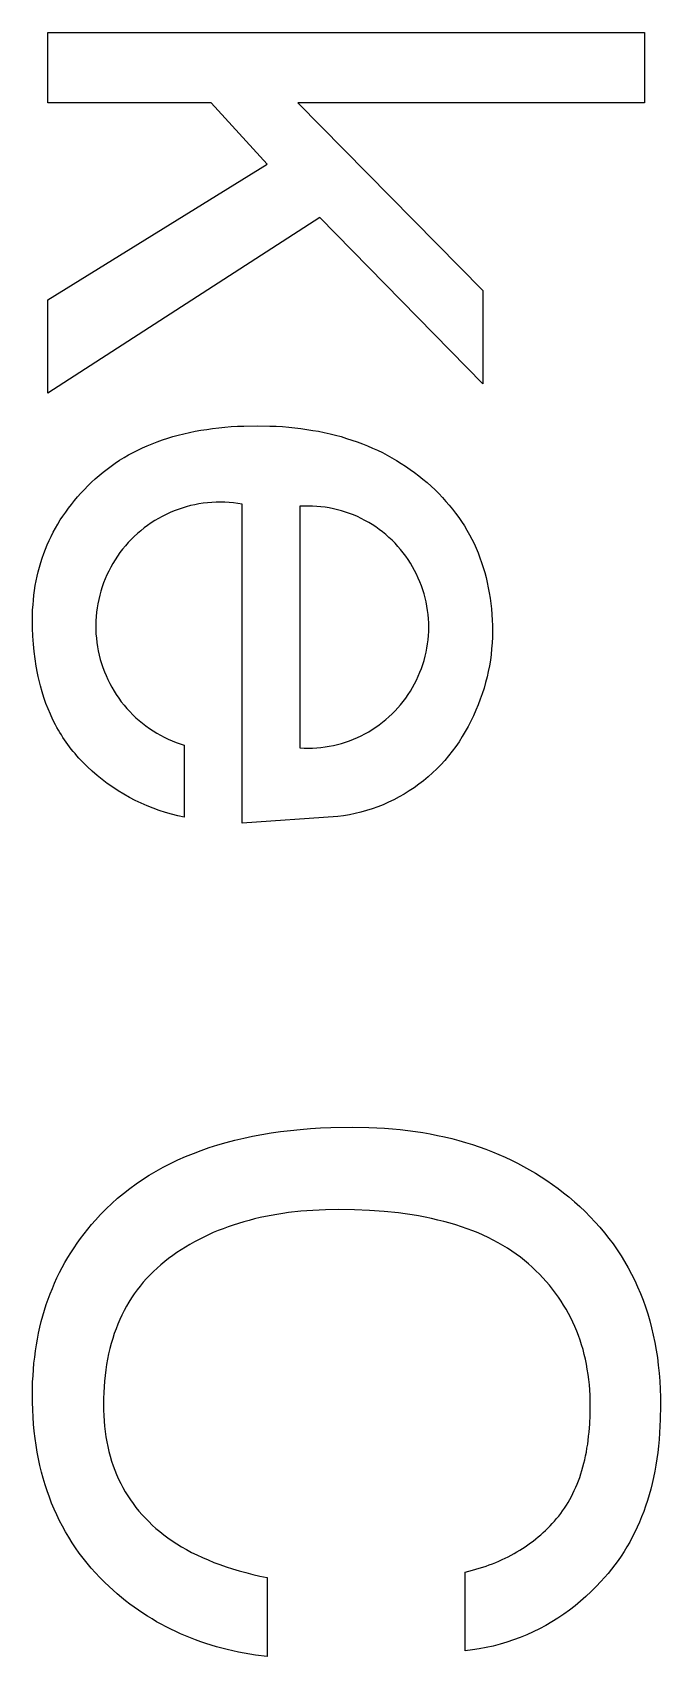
# Model space of a CAD drawing. Extents: x 0 to 323, y 0 to 407.
# Drawn here: x 13.02 to 18.29, y 23.49 to 37.09 of the extents above; entities that cross this region are included whole.
import ezdxf

# ---------------------------------------------------------------- set-up
doc = ezdxf.new("R2010")
doc.units = 0
doc.layers.add('TEXT_LOGO', color=4, linetype='CONTINUOUS')

msp = doc.modelspace()

# ---------------------------------------------------------------- linework, layer by layer
at = {"layer": 'TEXT_LOGO'}
for p, q in [((13.152, 36.503), (13.152, 37.092)), ((13.152, 37.092), (18.152, 37.092)), ((18.152, 37.092), (18.152, 36.503)), ((14.52, 36.503), (13.152, 36.503)), ((14.99, 35.989), (14.52, 36.503)), ((18.152, 36.503), (15.248, 36.503)), ((15.248, 36.503), (16.797, 34.93)), ((13.152, 34.852), (14.99, 35.989)), ((15.432, 35.543), (13.152, 34.069)), ((16.797, 34.148), (15.432, 35.543)), ((13.152, 34.069), (13.152, 34.852)), ((16.797, 34.93), (16.797, 34.148)), ((14.291, 33.731), (14.338, 33.741)), ((14.338, 33.741), (14.386, 33.751)), ((14.386, 33.751), (14.434, 33.76)), ((14.434, 33.76), (14.483, 33.767)), ((14.483, 33.767), (14.533, 33.774)), ((14.533, 33.774), (14.584, 33.78)), ((14.584, 33.78), (14.636, 33.786)), ((14.636, 33.786), (14.688, 33.79)), ((14.688, 33.79), (14.741, 33.793)), ((14.741, 33.793), (14.795, 33.795)), ((14.795, 33.795), (14.905, 33.797)), ((14.905, 33.797), (15.013, 33.795)), ((15.013, 33.795), (15.066, 33.793)), ((15.066, 33.793), (15.119, 33.79)), ((15.119, 33.79), (15.171, 33.785)), ((15.171, 33.785), (15.222, 33.78)), ((15.222, 33.78), (15.273, 33.774)), ((15.273, 33.774), (15.323, 33.767)), ((15.323, 33.767), (15.372, 33.759)), ((15.372, 33.759), (15.421, 33.751)), ((15.421, 33.751), (15.469, 33.741)), ((15.469, 33.741), (15.517, 33.73)), ((13.905, 33.593), (13.945, 33.612)), ((13.945, 33.612), (13.985, 33.63)), ((13.985, 33.63), (14.027, 33.647)), ((14.027, 33.647), (14.069, 33.664)), ((14.069, 33.664), (14.112, 33.679)), ((14.112, 33.679), (14.156, 33.693)), ((14.156, 33.693), (14.2, 33.707)), ((14.2, 33.707), (14.245, 33.719)), ((14.245, 33.719), (14.291, 33.731)), ((15.517, 33.73), (15.564, 33.718)), ((15.564, 33.718), (15.61, 33.706)), ((15.61, 33.706), (15.655, 33.692)), ((15.655, 33.692), (15.7, 33.678)), ((15.7, 33.678), (15.744, 33.663)), ((15.744, 33.663), (15.788, 33.646)), ((15.788, 33.646), (15.831, 33.629)), ((15.831, 33.629), (15.873, 33.611)), ((15.873, 33.611), (15.915, 33.592)), ((13.682, 33.46), (13.717, 33.485)), ((13.717, 33.485), (13.753, 33.508)), ((13.753, 33.508), (13.79, 33.531)), ((13.79, 33.531), (13.827, 33.553)), ((13.827, 33.553), (13.866, 33.573)), ((13.866, 33.573), (13.905, 33.593)), ((15.915, 33.592), (15.956, 33.572)), ((15.956, 33.572), (15.996, 33.551)), ((15.996, 33.551), (16.036, 33.529)), ((16.036, 33.529), (16.075, 33.506)), ((16.075, 33.506), (16.114, 33.482)), ((16.114, 33.482), (16.151, 33.458)), ((13.518, 33.324), (13.549, 33.353)), ((13.549, 33.353), (13.581, 33.381)), ((13.581, 33.381), (13.614, 33.409)), ((13.614, 33.409), (13.648, 33.435)), ((13.648, 33.435), (13.682, 33.46)), ((16.151, 33.458), (16.189, 33.432)), ((16.189, 33.432), (16.225, 33.406)), ((16.225, 33.406), (16.261, 33.378)), ((16.261, 33.378), (16.296, 33.35)), ((16.296, 33.35), (16.331, 33.321)), ((13.375, 33.171), (13.401, 33.202)), ((13.401, 33.202), (13.429, 33.233)), ((13.429, 33.233), (13.458, 33.264)), ((13.458, 33.264), (13.487, 33.294)), ((13.487, 33.294), (13.518, 33.324)), ((16.331, 33.321), (16.364, 33.29)), ((16.364, 33.29), (16.397, 33.26)), ((16.397, 33.26), (16.429, 33.229)), ((16.429, 33.229), (16.459, 33.197)), ((16.459, 33.197), (16.489, 33.164)), ((13.278, 33.041), (13.301, 33.074)), ((13.301, 33.074), (13.325, 33.107)), ((13.325, 33.107), (13.349, 33.139)), ((13.349, 33.139), (13.375, 33.171)), ((14.176, 33.07), (14.143, 33.055)), ((14.209, 33.084), (14.176, 33.07)), ((14.243, 33.097), (14.209, 33.084)), ((14.278, 33.108), (14.243, 33.097)), ((14.312, 33.118), (14.278, 33.108)), ((14.347, 33.128), (14.312, 33.118)), ((14.383, 33.136), (14.347, 33.128)), ((14.418, 33.142), (14.383, 33.136)), ((14.454, 33.148), (14.418, 33.142)), ((14.49, 33.152), (14.454, 33.148)), ((14.526, 33.155), (14.49, 33.152)), ((14.562, 33.157), (14.526, 33.155)), ((14.599, 33.157), (14.562, 33.157)), ((14.635, 33.156), (14.599, 33.157)), ((14.671, 33.154), (14.635, 33.156)), ((14.707, 33.151), (14.671, 33.154)), ((14.743, 33.146), (14.707, 33.151)), ((14.779, 33.14), (14.743, 33.146)), ((14.779, 30.468), (14.779, 33.14)), ((15.301, 33.125), (15.265, 33.123)), ((15.265, 33.123), (15.265, 31.098)), ((15.336, 33.125), (15.301, 33.125)), ((15.371, 33.124), (15.336, 33.125)), ((15.406, 33.122), (15.371, 33.124)), ((15.441, 33.119), (15.406, 33.122)), ((15.476, 33.115), (15.441, 33.119)), ((15.511, 33.109), (15.476, 33.115)), ((15.546, 33.102), (15.511, 33.109)), ((15.58, 33.094), (15.546, 33.102)), ((15.614, 33.084), (15.58, 33.094)), ((15.648, 33.074), (15.614, 33.084)), ((15.681, 33.062), (15.648, 33.074)), ((15.714, 33.05), (15.681, 33.062)), ((16.489, 33.164), (16.517, 33.132)), ((16.517, 33.132), (16.544, 33.098)), ((16.544, 33.098), (16.57, 33.064)), ((16.57, 33.064), (16.596, 33.029)), ((13.197, 32.905), (13.216, 32.94)), ((13.216, 32.94), (13.236, 32.974)), ((13.236, 32.974), (13.256, 33.008)), ((13.256, 33.008), (13.278, 33.041)), ((13.958, 32.941), (13.93, 32.918)), ((13.987, 32.963), (13.958, 32.941)), ((14.017, 32.983), (13.987, 32.963)), ((14.048, 33.003), (14.017, 32.983)), ((14.079, 33.021), (14.048, 33.003)), ((14.111, 33.038), (14.079, 33.021)), ((14.143, 33.055), (14.111, 33.038)), ((15.746, 33.036), (15.714, 33.05)), ((15.778, 33.021), (15.746, 33.036)), ((15.81, 33.004), (15.778, 33.021)), ((15.841, 32.987), (15.81, 33.004)), ((15.871, 32.969), (15.841, 32.987)), ((15.9, 32.95), (15.871, 32.969)), ((15.929, 32.929), (15.9, 32.95)), ((15.957, 32.908), (15.929, 32.929)), ((16.596, 33.029), (16.62, 32.994)), ((16.62, 32.994), (16.643, 32.958)), ((16.643, 32.958), (16.665, 32.922)), ((13.131, 32.763), (13.146, 32.799)), ((13.146, 32.799), (13.162, 32.835)), ((13.162, 32.835), (13.179, 32.87)), ((13.179, 32.87), (13.197, 32.905)), ((13.801, 32.791), (13.778, 32.764)), ((13.825, 32.819), (13.801, 32.791)), ((13.85, 32.845), (13.825, 32.819)), ((13.876, 32.87), (13.85, 32.845)), ((13.903, 32.895), (13.876, 32.87)), ((13.93, 32.918), (13.903, 32.895)), ((15.984, 32.886), (15.957, 32.908)), ((16.011, 32.862), (15.984, 32.886)), ((16.037, 32.838), (16.011, 32.862)), ((16.062, 32.813), (16.037, 32.838)), ((16.086, 32.787), (16.062, 32.813)), ((16.109, 32.761), (16.086, 32.787)), ((16.665, 32.922), (16.685, 32.885)), ((16.685, 32.885), (16.705, 32.848)), ((16.705, 32.848), (16.724, 32.81)), ((16.724, 32.81), (16.742, 32.771)), ((13.081, 32.614), (13.092, 32.651)), ((13.092, 32.651), (13.104, 32.689)), ((13.104, 32.689), (13.117, 32.726)), ((13.117, 32.726), (13.131, 32.763)), ((13.715, 32.675), (13.696, 32.644)), ((13.735, 32.705), (13.715, 32.675)), ((13.756, 32.735), (13.735, 32.705)), ((13.778, 32.764), (13.756, 32.735)), ((16.131, 32.733), (16.109, 32.761)), ((16.152, 32.705), (16.131, 32.733)), ((16.172, 32.676), (16.152, 32.705)), ((16.191, 32.646), (16.172, 32.676)), ((16.742, 32.771), (16.758, 32.732)), ((16.758, 32.732), (16.774, 32.692)), ((16.774, 32.692), (16.788, 32.651)), ((16.788, 32.651), (16.802, 32.611)), ((13.053, 32.498), (13.061, 32.537)), ((13.061, 32.537), (13.071, 32.575)), ((13.071, 32.575), (13.081, 32.614)), ((13.646, 32.548), (13.632, 32.515)), ((13.662, 32.58), (13.646, 32.548)), ((13.679, 32.613), (13.662, 32.58)), ((13.696, 32.644), (13.679, 32.613)), ((16.209, 32.616), (16.191, 32.646)), ((16.226, 32.585), (16.209, 32.616)), ((16.242, 32.554), (16.226, 32.585)), ((16.257, 32.522), (16.242, 32.554)), ((16.271, 32.489), (16.257, 32.522)), ((16.802, 32.611), (16.814, 32.569)), ((16.814, 32.569), (16.825, 32.527)), ((16.825, 32.527), (16.835, 32.484)), ((13.034, 32.378), (13.04, 32.418)), ((13.04, 32.418), (13.046, 32.458)), ((13.046, 32.458), (13.053, 32.498)), ((13.596, 32.412), (13.586, 32.377)), ((13.607, 32.447), (13.596, 32.412)), ((13.619, 32.481), (13.607, 32.447)), ((13.632, 32.515), (13.619, 32.481)), ((16.284, 32.456), (16.271, 32.489)), ((16.295, 32.423), (16.284, 32.456)), ((16.305, 32.389), (16.295, 32.423)), ((16.314, 32.355), (16.305, 32.389)), ((16.835, 32.484), (16.844, 32.441)), ((16.844, 32.441), (16.852, 32.397)), ((16.852, 32.397), (16.859, 32.353)), ((13.023, 32.212), (13.024, 32.254)), ((13.024, 32.254), (13.027, 32.296)), ((13.027, 32.296), (13.03, 32.337)), ((13.03, 32.337), (13.034, 32.378)), ((13.565, 32.271), (13.56, 32.235)), ((13.571, 32.307), (13.565, 32.271)), ((13.578, 32.342), (13.571, 32.307)), ((13.586, 32.377), (13.578, 32.342)), ((16.322, 32.321), (16.314, 32.355)), ((16.329, 32.286), (16.322, 32.321)), ((16.334, 32.251), (16.329, 32.286)), ((16.339, 32.216), (16.334, 32.251)), ((16.859, 32.353), (16.865, 32.308)), ((16.865, 32.308), (16.87, 32.263)), ((16.87, 32.263), (16.874, 32.216)), ((13.022, 32.17), (13.023, 32.212)), ((13.023, 32.101), (13.022, 32.17)), ((13.554, 32.163), (13.553, 32.127)), ((13.553, 32.127), (13.554, 32.09)), ((13.556, 32.199), (13.554, 32.163)), ((13.56, 32.235), (13.556, 32.199)), ((16.342, 32.181), (16.339, 32.216)), ((16.344, 32.146), (16.342, 32.181)), ((16.344, 32.111), (16.344, 32.146)), ((16.344, 32.075), (16.344, 32.111)), ((16.874, 32.216), (16.877, 32.17)), ((16.877, 32.17), (16.878, 32.123)), ((16.878, 32.123), (16.879, 32.075)), ((13.026, 32.034), (13.023, 32.101)), ((13.03, 31.969), (13.026, 32.034)), ((13.554, 32.09), (13.555, 32.054)), ((13.555, 32.054), (13.558, 32.018)), ((13.558, 32.018), (13.562, 31.982)), ((13.562, 31.982), (13.568, 31.946)), ((16.334, 31.97), (16.339, 32.005)), ((16.339, 32.005), (16.342, 32.04)), ((16.342, 32.04), (16.344, 32.075)), ((16.876, 31.978), (16.872, 31.93)), ((16.878, 32.026), (16.876, 31.978)), ((16.879, 32.075), (16.878, 32.026)), ((13.036, 31.905), (13.03, 31.969)), ((13.044, 31.844), (13.036, 31.905)), ((13.053, 31.784), (13.044, 31.844)), ((13.568, 31.946), (13.574, 31.911)), ((13.574, 31.911), (13.582, 31.875)), ((13.582, 31.875), (13.591, 31.84)), ((13.591, 31.84), (13.601, 31.806)), ((16.305, 31.832), (16.314, 31.866)), ((16.314, 31.866), (16.322, 31.9)), ((16.322, 31.9), (16.329, 31.935)), ((16.329, 31.935), (16.334, 31.97)), ((16.861, 31.835), (16.853, 31.787)), ((16.867, 31.882), (16.861, 31.835)), ((16.872, 31.93), (16.867, 31.882)), ((13.064, 31.726), (13.053, 31.784)), ((13.07, 31.698), (13.064, 31.726)), ((13.601, 31.806), (13.613, 31.771)), ((13.613, 31.771), (13.625, 31.737)), ((13.625, 31.737), (13.639, 31.704)), ((13.639, 31.704), (13.654, 31.671)), ((16.242, 31.667), (16.257, 31.699)), ((16.257, 31.699), (16.271, 31.732)), ((16.271, 31.732), (16.284, 31.765)), ((16.284, 31.765), (16.295, 31.798)), ((16.295, 31.798), (16.305, 31.832)), ((16.844, 31.74), (16.833, 31.693)), ((16.853, 31.787), (16.844, 31.74)), ((13.089, 31.619), (13.07, 31.698)), ((13.103, 31.569), (13.089, 31.619)), ((13.119, 31.52), (13.103, 31.569)), ((13.654, 31.671), (13.67, 31.638)), ((13.67, 31.638), (13.688, 31.607)), ((13.688, 31.607), (13.706, 31.575)), ((13.706, 31.575), (13.725, 31.545)), ((16.172, 31.545), (16.191, 31.575)), ((16.191, 31.575), (16.209, 31.605)), ((16.209, 31.605), (16.226, 31.636)), ((16.226, 31.636), (16.242, 31.667)), ((16.808, 31.599), (16.793, 31.553)), ((16.821, 31.646), (16.808, 31.599)), ((16.833, 31.693), (16.821, 31.646)), ((13.135, 31.472), (13.119, 31.52)), ((13.154, 31.425), (13.135, 31.472)), ((13.725, 31.545), (13.746, 31.515)), ((13.746, 31.515), (13.767, 31.486)), ((13.767, 31.486), (13.79, 31.457)), ((13.79, 31.457), (13.813, 31.43)), ((13.813, 31.43), (13.838, 31.403)), ((16.062, 31.408), (16.086, 31.434)), ((16.086, 31.434), (16.109, 31.46)), ((16.109, 31.46), (16.131, 31.488)), ((16.131, 31.488), (16.152, 31.516)), ((16.152, 31.516), (16.172, 31.545)), ((16.758, 31.46), (16.739, 31.414)), ((16.776, 31.506), (16.758, 31.46)), ((16.793, 31.553), (16.776, 31.506)), ((13.173, 31.38), (13.154, 31.425)), ((13.194, 31.335), (13.173, 31.38)), ((13.216, 31.291), (13.194, 31.335)), ((13.228, 31.27), (13.216, 31.291)), ((13.838, 31.403), (13.863, 31.377)), ((13.863, 31.377), (13.889, 31.352)), ((13.889, 31.352), (13.917, 31.328)), ((13.917, 31.328), (13.944, 31.305)), ((13.944, 31.305), (13.973, 31.283)), ((15.9, 31.272), (15.929, 31.292)), ((15.929, 31.292), (15.957, 31.313)), ((15.957, 31.313), (15.984, 31.336)), ((15.984, 31.336), (16.011, 31.359)), ((16.011, 31.359), (16.037, 31.383)), ((16.037, 31.383), (16.062, 31.408)), ((16.697, 31.323), (16.675, 31.278)), ((16.719, 31.368), (16.697, 31.323)), ((16.739, 31.414), (16.719, 31.368)), ((13.24, 31.248), (13.228, 31.27)), ((13.252, 31.228), (13.24, 31.248)), ((13.265, 31.207), (13.252, 31.228)), ((13.278, 31.186), (13.265, 31.207)), ((13.291, 31.166), (13.278, 31.186)), ((13.305, 31.146), (13.291, 31.166)), ((13.973, 31.283), (14.003, 31.262)), ((14.003, 31.262), (14.033, 31.242)), ((14.033, 31.242), (14.064, 31.223)), ((14.064, 31.223), (14.095, 31.205)), ((14.095, 31.205), (14.127, 31.188)), ((14.127, 31.188), (14.16, 31.173)), ((14.16, 31.173), (14.193, 31.158)), ((14.193, 31.158), (14.227, 31.145)), ((15.648, 31.147), (15.681, 31.159)), ((15.681, 31.159), (15.714, 31.172)), ((15.714, 31.172), (15.746, 31.185)), ((15.746, 31.185), (15.778, 31.201)), ((15.778, 31.201), (15.81, 31.217)), ((15.81, 31.217), (15.841, 31.234)), ((15.841, 31.234), (15.871, 31.252)), ((15.871, 31.252), (15.9, 31.272)), ((16.626, 31.193), (16.599, 31.151)), ((16.651, 31.235), (16.626, 31.193)), ((16.675, 31.278), (16.651, 31.235)), ((13.319, 31.127), (13.305, 31.146)), ((13.334, 31.107), (13.319, 31.127)), ((13.348, 31.088), (13.334, 31.107)), ((13.364, 31.069), (13.348, 31.088)), ((13.379, 31.051), (13.364, 31.069)), ((13.395, 31.032), (13.379, 31.051)), ((13.411, 31.014), (13.395, 31.032)), ((14.227, 31.145), (14.261, 31.133)), ((14.261, 31.133), (14.295, 31.122)), ((14.295, 31.122), (14.295, 30.519)), ((15.265, 31.098), (15.301, 31.096)), ((15.301, 31.096), (15.336, 31.096)), ((15.336, 31.096), (15.371, 31.097)), ((15.371, 31.097), (15.406, 31.099)), ((15.406, 31.099), (15.441, 31.102)), ((15.441, 31.102), (15.476, 31.107)), ((15.476, 31.107), (15.511, 31.112)), ((15.511, 31.112), (15.546, 31.119)), ((15.546, 31.119), (15.58, 31.127)), ((15.58, 31.127), (15.614, 31.137)), ((15.614, 31.137), (15.648, 31.147)), ((16.511, 31.032), (16.479, 30.994)), ((16.542, 31.071), (16.511, 31.032)), ((16.571, 31.11), (16.542, 31.071)), ((16.599, 31.151), (16.571, 31.11)), ((13.428, 30.996), (13.411, 31.014)), ((13.444, 30.979), (13.428, 30.996)), ((13.483, 30.94), (13.444, 30.979)), ((13.523, 30.903), (13.483, 30.94)), ((13.564, 30.868), (13.523, 30.903)), ((16.376, 30.889), (16.339, 30.856)), ((16.412, 30.923), (16.376, 30.889)), ((16.446, 30.958), (16.412, 30.923)), ((16.479, 30.994), (16.446, 30.958)), ((13.607, 30.833), (13.564, 30.868)), ((13.65, 30.801), (13.607, 30.833)), ((13.695, 30.769), (13.65, 30.801)), ((13.741, 30.739), (13.695, 30.769)), ((16.222, 30.765), (16.181, 30.738)), ((16.262, 30.794), (16.222, 30.765)), ((16.301, 30.824), (16.262, 30.794)), ((16.339, 30.856), (16.301, 30.824)), ((13.787, 30.711), (13.741, 30.739)), ((13.835, 30.684), (13.787, 30.711)), ((13.883, 30.659), (13.835, 30.684)), ((13.933, 30.636), (13.883, 30.659)), ((13.983, 30.614), (13.933, 30.636)), ((14.033, 30.594), (13.983, 30.614)), ((15.962, 30.623), (15.917, 30.605)), ((16.008, 30.643), (15.962, 30.623)), ((16.052, 30.665), (16.008, 30.643)), ((16.096, 30.688), (16.052, 30.665)), ((16.139, 30.712), (16.096, 30.688)), ((16.181, 30.738), (16.139, 30.712)), ((14.085, 30.575), (14.033, 30.594)), ((14.137, 30.559), (14.085, 30.575)), ((14.189, 30.544), (14.137, 30.559)), ((14.242, 30.531), (14.189, 30.544)), ((14.295, 30.519), (14.242, 30.531)), ((15.582, 30.523), (14.779, 30.468)), ((15.631, 30.529), (15.582, 30.523)), ((15.679, 30.538), (15.631, 30.529)), ((15.728, 30.548), (15.679, 30.538)), ((15.776, 30.56), (15.728, 30.548)), ((15.823, 30.573), (15.776, 30.56)), ((15.87, 30.588), (15.823, 30.573)), ((15.917, 30.605), (15.87, 30.588)), ((15.103, 27.885), (15.185, 27.895)), ((15.185, 27.895), (15.268, 27.903)), ((15.268, 27.903), (15.352, 27.91)), ((15.352, 27.91), (15.438, 27.915)), ((15.438, 27.915), (15.525, 27.919)), ((15.525, 27.919), (15.704, 27.922)), ((15.704, 27.922), (15.841, 27.92)), ((15.841, 27.92), (15.908, 27.917)), ((15.908, 27.917), (15.975, 27.913)), ((15.975, 27.913), (16.04, 27.908)), ((16.04, 27.908), (16.105, 27.902)), ((16.105, 27.902), (16.169, 27.894)), ((16.169, 27.894), (16.233, 27.886)), ((14.505, 27.751), (14.575, 27.773)), ((14.575, 27.773), (14.646, 27.794)), ((14.646, 27.794), (14.719, 27.813)), ((14.719, 27.813), (14.793, 27.83)), ((14.793, 27.83), (14.868, 27.846)), ((14.868, 27.846), (14.945, 27.861)), ((14.945, 27.861), (15.023, 27.874)), ((15.023, 27.874), (15.103, 27.885)), ((16.233, 27.886), (16.295, 27.876)), ((16.295, 27.876), (16.357, 27.865)), ((16.357, 27.865), (16.418, 27.853)), ((16.418, 27.853), (16.478, 27.84)), ((16.478, 27.84), (16.537, 27.826)), ((16.537, 27.826), (16.596, 27.81)), ((16.596, 27.81), (16.654, 27.794)), ((16.654, 27.794), (16.711, 27.776)), ((16.711, 27.776), (16.767, 27.757)), ((16.767, 27.757), (16.823, 27.737)), ((14.119, 27.587), (14.18, 27.618)), ((14.18, 27.618), (14.242, 27.648)), ((14.242, 27.648), (14.306, 27.676)), ((14.306, 27.676), (14.371, 27.702)), ((14.371, 27.702), (14.437, 27.727)), ((14.437, 27.727), (14.505, 27.751)), ((16.823, 27.737), (16.878, 27.716)), ((16.878, 27.716), (16.932, 27.694)), ((16.932, 27.694), (16.985, 27.67)), ((16.985, 27.67), (17.037, 27.646)), ((17.037, 27.646), (17.089, 27.62)), ((17.089, 27.62), (17.14, 27.593)), ((13.891, 27.447), (13.946, 27.484)), ((13.946, 27.484), (14.002, 27.52)), ((14.002, 27.52), (14.06, 27.554)), ((14.06, 27.554), (14.119, 27.587)), ((17.14, 27.593), (17.19, 27.565)), ((17.19, 27.565), (17.239, 27.536)), ((17.239, 27.536), (17.288, 27.506)), ((17.288, 27.506), (17.335, 27.474)), ((13.736, 27.326), (13.786, 27.367)), ((13.786, 27.367), (13.838, 27.408)), ((13.838, 27.408), (13.891, 27.447)), ((17.335, 27.474), (17.382, 27.442)), ((17.382, 27.442), (17.429, 27.408)), ((17.429, 27.408), (17.474, 27.373)), ((17.474, 27.373), (17.519, 27.337)), ((13.594, 27.191), (13.64, 27.237)), ((13.64, 27.237), (13.687, 27.282)), ((13.687, 27.282), (13.736, 27.326)), ((15.271, 27.217), (15.17, 27.206)), ((15.374, 27.225), (15.271, 27.217)), ((15.48, 27.23), (15.374, 27.225)), ((15.589, 27.231), (15.48, 27.23)), ((15.721, 27.23), (15.589, 27.231)), ((15.848, 27.224), (15.721, 27.23)), ((15.971, 27.215), (15.848, 27.224)), ((16.09, 27.203), (15.971, 27.215)), ((17.519, 27.337), (17.566, 27.297)), ((17.566, 27.297), (17.612, 27.256)), ((17.612, 27.256), (17.656, 27.214)), ((17.656, 27.214), (17.699, 27.171)), ((13.486, 27.068), (13.517, 27.106)), ((13.517, 27.106), (13.55, 27.143)), ((13.55, 27.143), (13.594, 27.191)), ((14.663, 27.087), (14.621, 27.071)), ((14.706, 27.102), (14.663, 27.087)), ((14.749, 27.116), (14.706, 27.102)), ((14.793, 27.129), (14.749, 27.116)), ((14.838, 27.141), (14.793, 27.129)), ((14.884, 27.153), (14.838, 27.141)), ((14.93, 27.164), (14.884, 27.153)), ((14.977, 27.174), (14.93, 27.164)), ((15.024, 27.183), (14.977, 27.174)), ((15.072, 27.191), (15.024, 27.183)), ((15.121, 27.199), (15.072, 27.191)), ((15.17, 27.206), (15.121, 27.199)), ((16.148, 27.195), (16.09, 27.203)), ((16.205, 27.187), (16.148, 27.195)), ((16.26, 27.178), (16.205, 27.187)), ((16.315, 27.167), (16.26, 27.178)), ((16.369, 27.156), (16.315, 27.167)), ((16.421, 27.144), (16.369, 27.156)), ((16.472, 27.132), (16.421, 27.144)), ((16.523, 27.118), (16.472, 27.132)), ((16.572, 27.103), (16.523, 27.118)), ((16.62, 27.088), (16.572, 27.103)), ((16.667, 27.071), (16.62, 27.088)), ((17.699, 27.171), (17.74, 27.127)), ((17.74, 27.127), (17.78, 27.083)), ((17.78, 27.083), (17.818, 27.037)), ((13.371, 26.911), (13.398, 26.951)), ((13.398, 26.951), (13.426, 26.99)), ((13.426, 26.99), (13.456, 27.029)), ((13.456, 27.029), (13.486, 27.068)), ((14.343, 26.939), (14.306, 26.917)), ((14.381, 26.961), (14.343, 26.939)), ((14.419, 26.981), (14.381, 26.961)), ((14.458, 27.001), (14.419, 26.981)), ((14.498, 27.019), (14.458, 27.001)), ((14.538, 27.038), (14.498, 27.019)), ((14.579, 27.055), (14.538, 27.038)), ((14.621, 27.071), (14.579, 27.055)), ((16.713, 27.054), (16.667, 27.071)), ((16.758, 27.036), (16.713, 27.054)), ((16.801, 27.017), (16.758, 27.036)), ((16.844, 26.997), (16.801, 27.017)), ((16.886, 26.976), (16.844, 26.997)), ((16.926, 26.954), (16.886, 26.976)), ((16.966, 26.931), (16.926, 26.954)), ((17.818, 27.037), (17.855, 26.99)), ((17.855, 26.99), (17.89, 26.943)), ((17.89, 26.943), (17.924, 26.894)), ((13.295, 26.788), (13.319, 26.829)), ((13.319, 26.829), (13.344, 26.87)), ((13.344, 26.87), (13.371, 26.911)), ((14.164, 26.821), (14.131, 26.795)), ((14.199, 26.846), (14.164, 26.821)), ((14.234, 26.871), (14.199, 26.846)), ((14.27, 26.895), (14.234, 26.871)), ((14.306, 26.917), (14.27, 26.895)), ((17.004, 26.908), (16.966, 26.931)), ((17.041, 26.883), (17.004, 26.908)), ((17.078, 26.858), (17.041, 26.883)), ((17.113, 26.832), (17.078, 26.858)), ((17.147, 26.805), (17.113, 26.832)), ((17.18, 26.777), (17.147, 26.805)), ((17.924, 26.894), (17.957, 26.845)), ((17.957, 26.845), (17.987, 26.795)), ((13.228, 26.659), (13.25, 26.703)), ((13.25, 26.703), (13.272, 26.745)), ((13.272, 26.745), (13.295, 26.788)), ((14.007, 26.683), (13.979, 26.653)), ((14.036, 26.712), (14.007, 26.683)), ((14.067, 26.741), (14.036, 26.712)), ((14.098, 26.768), (14.067, 26.741)), ((14.131, 26.795), (14.098, 26.768)), ((17.212, 26.748), (17.18, 26.777)), ((17.243, 26.719), (17.212, 26.748)), ((17.273, 26.689), (17.243, 26.719)), ((17.302, 26.659), (17.273, 26.689)), ((17.987, 26.795), (18.017, 26.743)), ((18.017, 26.743), (18.044, 26.691)), ((18.044, 26.691), (18.071, 26.638)), ((13.171, 26.526), (13.189, 26.571)), ((13.189, 26.571), (13.208, 26.616)), ((13.208, 26.616), (13.228, 26.659)), ((13.9, 26.559), (13.876, 26.526)), ((13.925, 26.591), (13.9, 26.559)), ((13.951, 26.622), (13.925, 26.591)), ((13.979, 26.653), (13.951, 26.622)), ((17.329, 26.628), (17.302, 26.659)), ((17.356, 26.597), (17.329, 26.628)), ((17.382, 26.565), (17.356, 26.597)), ((17.407, 26.532), (17.382, 26.565)), ((17.431, 26.499), (17.407, 26.532)), ((18.071, 26.638), (18.095, 26.584)), ((18.095, 26.584), (18.119, 26.529)), ((18.119, 26.529), (18.141, 26.473)), ((13.123, 26.388), (13.138, 26.435)), ((13.138, 26.435), (13.154, 26.481)), ((13.154, 26.481), (13.171, 26.526)), ((13.811, 26.421), (13.791, 26.385)), ((13.831, 26.457), (13.811, 26.421)), ((13.853, 26.492), (13.831, 26.457)), ((13.876, 26.526), (13.853, 26.492)), ((17.454, 26.465), (17.431, 26.499)), ((17.475, 26.431), (17.454, 26.465)), ((17.496, 26.396), (17.475, 26.431)), ((17.516, 26.361), (17.496, 26.396)), ((18.141, 26.473), (18.161, 26.416)), ((18.161, 26.416), (18.18, 26.358)), ((13.085, 26.245), (13.096, 26.294)), ((13.096, 26.294), (13.109, 26.341)), ((13.109, 26.341), (13.123, 26.388)), ((13.738, 26.272), (13.723, 26.232)), ((13.755, 26.31), (13.738, 26.272)), ((13.772, 26.348), (13.755, 26.31)), ((13.791, 26.385), (13.772, 26.348)), ((17.535, 26.325), (17.516, 26.361)), ((17.552, 26.289), (17.535, 26.325)), ((17.569, 26.252), (17.552, 26.289)), ((18.18, 26.358), (18.197, 26.299)), ((18.197, 26.299), (18.213, 26.24)), ((13.055, 26.098), (13.064, 26.147)), ((13.064, 26.147), (13.074, 26.197)), ((13.074, 26.197), (13.085, 26.245)), ((13.695, 26.151), (13.682, 26.109)), ((13.708, 26.192), (13.695, 26.151)), ((13.723, 26.232), (13.708, 26.192)), ((17.585, 26.214), (17.569, 26.252)), ((17.6, 26.176), (17.585, 26.214)), ((17.613, 26.137), (17.6, 26.176)), ((17.626, 26.098), (17.613, 26.137)), ((18.213, 26.24), (18.227, 26.179)), ((18.227, 26.179), (18.24, 26.117)), ((13.035, 25.945), (13.041, 25.996)), ((13.041, 25.996), (13.048, 26.047)), ((13.048, 26.047), (13.055, 26.098)), ((13.661, 26.023), (13.652, 25.979)), ((13.671, 26.067), (13.661, 26.023)), ((13.682, 26.109), (13.671, 26.067)), ((17.638, 26.058), (17.626, 26.098)), ((17.648, 26.018), (17.638, 26.058)), ((17.658, 25.977), (17.648, 26.018)), ((18.24, 26.117), (18.251, 26.055)), ((18.251, 26.055), (18.261, 25.991)), ((18.261, 25.991), (18.269, 25.927)), ((13.027, 25.84), (13.031, 25.893)), ((13.031, 25.893), (13.035, 25.945)), ((13.637, 25.888), (13.631, 25.842)), ((13.644, 25.934), (13.637, 25.888)), ((13.652, 25.979), (13.644, 25.934)), ((17.667, 25.936), (17.658, 25.977)), ((17.674, 25.894), (17.667, 25.936)), ((17.681, 25.851), (17.674, 25.894)), ((17.686, 25.808), (17.681, 25.851)), ((18.269, 25.927), (18.276, 25.862)), ((18.276, 25.862), (18.281, 25.795)), ((13.022, 25.679), (13.023, 25.733)), ((13.023, 25.733), (13.024, 25.787)), ((13.024, 25.787), (13.027, 25.84)), ((13.623, 25.747), (13.62, 25.698)), ((13.626, 25.795), (13.623, 25.747)), ((13.631, 25.842), (13.626, 25.795)), ((17.691, 25.764), (17.686, 25.808)), ((17.694, 25.72), (17.691, 25.764)), ((17.697, 25.675), (17.694, 25.72)), ((18.281, 25.795), (18.285, 25.728)), ((18.285, 25.728), (18.287, 25.66)), ((13.023, 25.617), (13.022, 25.679)), ((13.025, 25.555), (13.023, 25.617)), ((13.62, 25.698), (13.618, 25.648)), ((13.618, 25.648), (13.618, 25.598)), ((13.618, 25.598), (13.619, 25.551)), ((17.698, 25.63), (17.697, 25.675)), ((17.699, 25.584), (17.698, 25.63)), ((17.698, 25.509), (17.699, 25.584)), ((18.288, 25.591), (18.286, 25.474)), ((18.287, 25.66), (18.288, 25.591)), ((13.028, 25.493), (13.025, 25.555)), ((13.032, 25.433), (13.028, 25.493)), ((13.619, 25.551), (13.62, 25.505)), ((13.62, 25.505), (13.623, 25.46)), ((13.623, 25.46), (13.627, 25.416)), ((17.695, 25.437), (17.698, 25.509)), ((18.286, 25.474), (18.283, 25.416)), ((13.038, 25.374), (13.032, 25.433)), ((13.045, 25.315), (13.038, 25.374)), ((13.053, 25.257), (13.045, 25.315)), ((13.627, 25.416), (13.632, 25.372)), ((13.632, 25.372), (13.638, 25.329)), ((13.638, 25.329), (13.645, 25.287)), ((17.681, 25.298), (17.685, 25.332)), ((17.685, 25.332), (17.689, 25.366)), ((17.689, 25.366), (17.695, 25.437)), ((18.276, 25.304), (18.27, 25.25)), ((18.28, 25.36), (18.276, 25.304)), ((18.283, 25.416), (18.28, 25.36)), ((13.063, 25.2), (13.053, 25.257)), ((13.073, 25.144), (13.063, 25.2)), ((13.645, 25.287), (13.654, 25.246)), ((13.654, 25.246), (13.663, 25.205)), ((13.663, 25.205), (13.674, 25.165)), ((17.659, 25.168), (17.666, 25.199)), ((17.666, 25.199), (17.671, 25.232)), ((17.671, 25.232), (17.677, 25.265)), ((17.677, 25.265), (17.681, 25.298)), ((18.264, 25.196), (18.257, 25.143)), ((18.27, 25.25), (18.264, 25.196)), ((13.085, 25.088), (13.073, 25.144)), ((13.098, 25.033), (13.085, 25.088)), ((13.113, 24.98), (13.098, 25.033)), ((13.674, 25.165), (13.686, 25.125)), ((13.686, 25.125), (13.699, 25.086)), ((13.699, 25.086), (13.713, 25.048)), ((13.713, 25.048), (13.728, 25.011)), ((17.619, 25.017), (17.628, 25.046)), ((17.628, 25.046), (17.637, 25.075)), ((17.637, 25.075), (17.645, 25.106)), ((17.645, 25.106), (17.652, 25.136)), ((17.652, 25.136), (17.659, 25.168)), ((18.239, 25.039), (18.229, 24.988)), ((18.248, 25.09), (18.239, 25.039)), ((18.257, 25.143), (18.248, 25.09)), ((13.128, 24.926), (13.113, 24.98)), ((13.145, 24.874), (13.128, 24.926)), ((13.728, 25.011), (13.744, 24.974)), ((13.744, 24.974), (13.762, 24.938)), ((13.762, 24.938), (13.78, 24.903)), ((13.78, 24.903), (13.8, 24.868)), ((17.565, 24.879), (17.577, 24.905)), ((17.577, 24.905), (17.589, 24.932)), ((17.589, 24.932), (17.599, 24.96)), ((17.599, 24.96), (17.61, 24.988)), ((17.61, 24.988), (17.619, 25.017)), ((18.217, 24.938), (18.205, 24.889)), ((18.229, 24.988), (18.217, 24.938)), ((13.164, 24.823), (13.145, 24.874)), ((13.183, 24.772), (13.164, 24.823)), ((13.204, 24.722), (13.183, 24.772)), ((13.8, 24.868), (13.821, 24.834)), ((13.821, 24.834), (13.843, 24.801)), ((13.843, 24.801), (13.866, 24.769)), ((13.866, 24.769), (13.89, 24.737)), ((17.498, 24.754), (17.512, 24.778)), ((17.512, 24.778), (17.527, 24.803)), ((17.527, 24.803), (17.54, 24.827)), ((17.54, 24.827), (17.553, 24.853)), ((17.553, 24.853), (17.565, 24.879)), ((18.178, 24.794), (18.163, 24.748)), ((18.192, 24.841), (18.178, 24.794)), ((18.205, 24.889), (18.192, 24.841)), ((13.226, 24.673), (13.204, 24.722)), ((13.249, 24.625), (13.226, 24.673)), ((13.274, 24.578), (13.249, 24.625)), ((13.89, 24.737), (13.915, 24.706)), ((13.915, 24.706), (13.942, 24.675)), ((13.942, 24.675), (13.969, 24.646)), ((13.969, 24.646), (13.998, 24.617)), ((17.399, 24.622), (17.416, 24.643)), ((17.416, 24.643), (17.434, 24.664)), ((17.434, 24.664), (17.451, 24.686)), ((17.451, 24.686), (17.467, 24.708)), ((17.467, 24.708), (17.483, 24.731)), ((17.483, 24.731), (17.498, 24.754)), ((18.129, 24.657), (18.111, 24.613)), ((18.147, 24.702), (18.129, 24.657)), ((18.163, 24.748), (18.147, 24.702)), ((13.299, 24.531), (13.274, 24.578)), ((13.326, 24.486), (13.299, 24.531)), ((13.998, 24.617), (14.027, 24.588)), ((14.027, 24.588), (14.058, 24.561)), ((14.058, 24.561), (14.09, 24.534)), ((14.09, 24.534), (14.124, 24.508)), ((14.124, 24.508), (14.158, 24.482)), ((17.242, 24.472), (17.263, 24.489)), ((17.263, 24.489), (17.283, 24.507)), ((17.283, 24.507), (17.303, 24.525)), ((17.303, 24.525), (17.323, 24.544)), ((17.323, 24.544), (17.343, 24.563)), ((17.343, 24.563), (17.362, 24.582)), ((17.362, 24.582), (17.38, 24.602)), ((17.38, 24.602), (17.399, 24.622)), ((18.072, 24.528), (18.051, 24.486)), ((18.092, 24.57), (18.072, 24.528)), ((18.111, 24.613), (18.092, 24.57)), ((13.355, 24.441), (13.326, 24.486)), ((13.384, 24.397), (13.355, 24.441)), ((13.415, 24.353), (13.384, 24.397)), ((13.447, 24.311), (13.415, 24.353)), ((14.158, 24.482), (14.193, 24.457)), ((14.193, 24.457), (14.232, 24.432)), ((14.232, 24.432), (14.272, 24.407)), ((14.272, 24.407), (14.313, 24.383)), ((14.313, 24.383), (14.357, 24.36)), ((14.357, 24.36), (14.401, 24.338)), ((17.06, 24.35), (17.084, 24.363)), ((17.084, 24.363), (17.107, 24.378)), ((17.107, 24.378), (17.131, 24.392)), ((17.131, 24.392), (17.154, 24.407)), ((17.154, 24.407), (17.176, 24.423)), ((17.176, 24.423), (17.198, 24.439)), ((17.198, 24.439), (17.22, 24.455)), ((17.22, 24.455), (17.242, 24.472)), ((17.982, 24.367), (17.957, 24.329)), ((18.006, 24.406), (17.982, 24.367)), ((18.029, 24.446), (18.006, 24.406)), ((18.051, 24.486), (18.029, 24.446)), ((13.48, 24.269), (13.447, 24.311)), ((13.515, 24.228), (13.48, 24.269)), ((13.551, 24.188), (13.515, 24.228)), ((14.401, 24.338), (14.447, 24.316)), ((14.447, 24.316), (14.495, 24.296)), ((14.495, 24.296), (14.544, 24.276)), ((14.544, 24.276), (14.594, 24.257)), ((14.594, 24.257), (14.646, 24.239)), ((14.646, 24.239), (14.7, 24.222)), ((14.7, 24.222), (14.755, 24.205)), ((16.71, 24.21), (16.768, 24.227)), ((16.768, 24.227), (16.797, 24.236)), ((16.797, 24.236), (16.825, 24.245)), ((16.825, 24.245), (16.852, 24.255)), ((16.852, 24.255), (16.88, 24.265)), ((16.88, 24.265), (16.907, 24.276)), ((16.907, 24.276), (16.933, 24.287)), ((16.933, 24.287), (16.959, 24.299)), ((16.959, 24.299), (16.985, 24.311)), ((16.985, 24.311), (17.01, 24.323)), ((17.01, 24.323), (17.035, 24.336)), ((17.035, 24.336), (17.06, 24.35)), ((17.877, 24.219), (17.848, 24.184)), ((17.905, 24.255), (17.877, 24.219)), ((17.932, 24.291), (17.905, 24.255)), ((17.957, 24.329), (17.932, 24.291)), ((13.588, 24.149), (13.551, 24.188)), ((13.626, 24.11), (13.588, 24.149)), ((13.666, 24.073), (13.626, 24.11)), ((14.755, 24.205), (14.811, 24.19)), ((14.811, 24.19), (14.869, 24.175)), ((14.869, 24.175), (14.929, 24.161)), ((14.929, 24.161), (14.99, 24.148)), ((14.99, 24.148), (14.99, 23.487)), ((16.651, 24.195), (16.71, 24.21)), ((16.651, 23.535), (16.651, 24.195)), ((17.787, 24.117), (17.747, 24.073)), ((17.818, 24.15), (17.787, 24.117)), ((17.848, 24.184), (17.818, 24.15)), ((13.699, 24.042), (13.666, 24.073)), ((13.733, 24.012), (13.699, 24.042)), ((13.768, 23.983), (13.733, 24.012)), ((13.803, 23.955), (13.768, 23.983)), ((13.839, 23.927), (13.803, 23.955)), ((17.618, 23.951), (17.572, 23.913)), ((17.662, 23.99), (17.618, 23.951)), ((17.705, 24.031), (17.662, 23.99)), ((17.747, 24.073), (17.705, 24.031)), ((13.875, 23.901), (13.839, 23.927)), ((13.912, 23.875), (13.875, 23.901)), ((13.949, 23.85), (13.912, 23.875)), ((13.986, 23.826), (13.949, 23.85)), ((14.025, 23.802), (13.986, 23.826)), ((17.428, 23.809), (17.377, 23.777)), ((17.477, 23.842), (17.428, 23.809)), ((17.525, 23.877), (17.477, 23.842)), ((17.572, 23.913), (17.525, 23.877)), ((14.063, 23.779), (14.025, 23.802)), ((14.102, 23.757), (14.063, 23.779)), ((14.142, 23.736), (14.102, 23.757)), ((14.182, 23.716), (14.142, 23.736)), ((14.223, 23.697), (14.182, 23.716)), ((14.264, 23.678), (14.223, 23.697)), ((14.305, 23.66), (14.264, 23.678)), ((17.22, 23.694), (17.166, 23.669)), ((17.273, 23.72), (17.22, 23.694)), ((17.326, 23.748), (17.273, 23.72)), ((17.377, 23.777), (17.326, 23.748)), ((14.348, 23.643), (14.305, 23.66)), ((14.39, 23.627), (14.348, 23.643)), ((14.433, 23.611), (14.39, 23.627)), ((14.477, 23.596), (14.433, 23.611)), ((14.521, 23.583), (14.477, 23.596)), ((14.566, 23.569), (14.521, 23.583)), ((14.611, 23.557), (14.566, 23.569)), ((14.656, 23.546), (14.611, 23.557)), ((14.702, 23.535), (14.656, 23.546)), ((16.71, 23.542), (16.651, 23.535)), ((16.768, 23.551), (16.71, 23.542)), ((16.827, 23.562), (16.768, 23.551)), ((16.885, 23.575), (16.827, 23.562)), ((16.942, 23.59), (16.885, 23.575)), ((16.999, 23.607), (16.942, 23.59)), ((17.055, 23.626), (16.999, 23.607)), ((17.111, 23.647), (17.055, 23.626)), ((17.166, 23.669), (17.111, 23.647)), ((14.749, 23.525), (14.702, 23.535)), ((14.796, 23.516), (14.749, 23.525)), ((14.844, 23.508), (14.796, 23.516)), ((14.892, 23.5), (14.844, 23.508)), ((14.99, 23.487), (14.892, 23.5))]:
    msp.add_line(p, q, dxfattribs=at)

doc.saveas('drawing.dxf')
